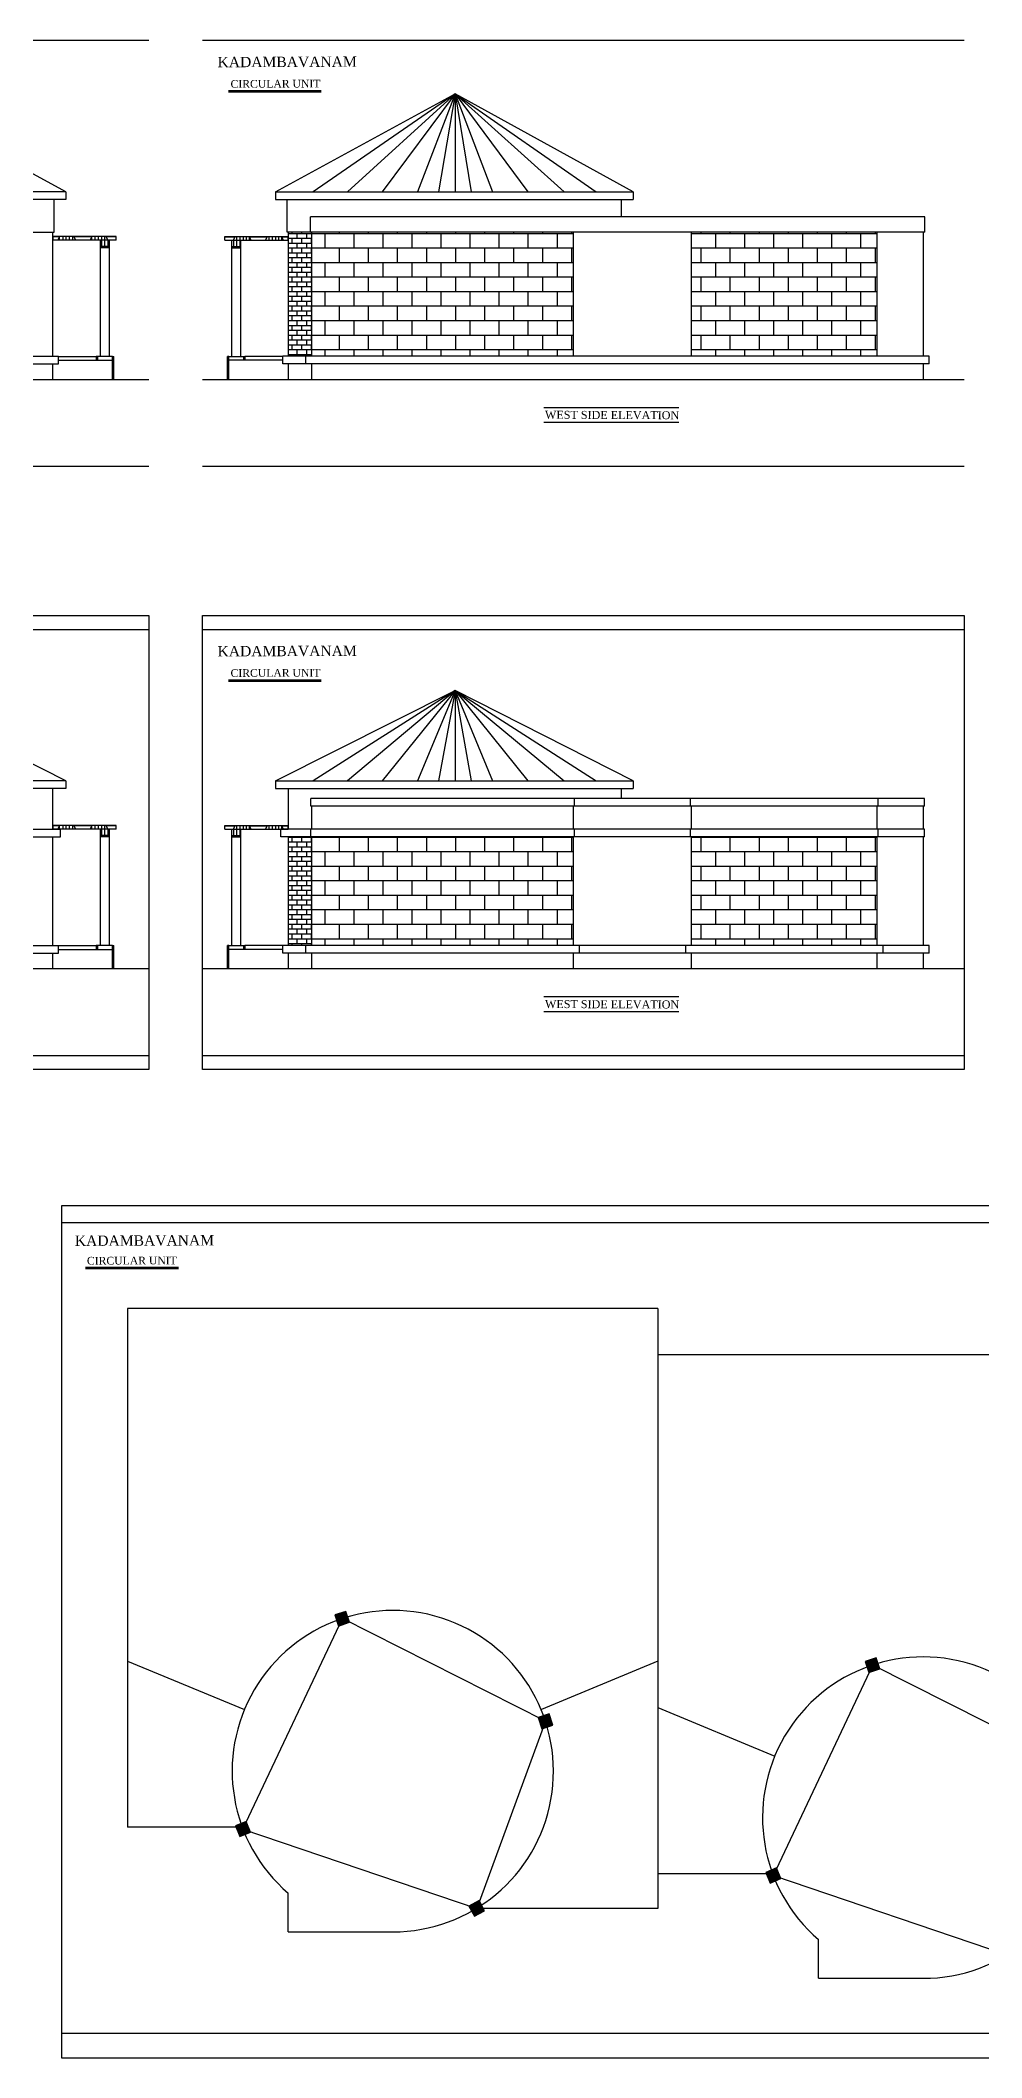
# Model space of a CAD drawing. Extents: x -87 to 3795, y -1857 to 1499.
# Drawn here: x 1221 to 1951, y -64 to 1499 of the extents above; entities that cross this region are included whole.
import ezdxf

# ---------------------------------------------------------------- set-up
doc = ezdxf.new("R2010")
doc.units = 0
doc.header["$LTSCALE"] = 20
doc.header["$MEASUREMENT"] = 0
doc.layers.get('0').update_dxf_attribs({"linetype": 'CONTINUOUS'})
for name, color, linetype in [('border', 230, 'CONTINUOUS'), ('centreline', 31, 'CONTINUOUS'), ('COLUMN', 31, 'CONTINUOUS'), ('HATCH', 8, 'CONTINUOUS'), ('Stone', 8, 'CONTINUOUS'), ('TEXTS', 2, 'CONTINUOUS'), ('TILE', 22, 'CONTINUOUS'), ('wall', 13, 'CONTINUOUS')]:
    doc.layers.add(name, color=color, linetype=linetype)
doc.layers.add('correct', color=230, linetype='CONTINUOUS', plot=False)
doc.styles.add('STYLE1', font='times_2.ttf')
pattern_1 = [(45, (15338.372, 8494.993), (-8.485281, 8.485281), [3, 0]), (45, (15337.665, 8495.7), (-8.485281, 8.485281), [3, 0])]
pattern_2 = [(45, (15338.372, 8951.291), (-8.485281, 8.485281), [3, 0]), (45, (15337.665, 8951.999), (-8.485281, 8.485281), [3, 0])]
pattern_3 = [(135, (-12693.93, 8494.993), (8.485281, 8.485281), [3, 0]), (135, (-12693.223, 8495.7), (8.485281, 8.485281), [3, 0])]
pattern_4 = [(135, (-12693.93, 8951.291), (8.485281, 8.485281), [3, 0]), (135, (-12693.223, 8951.999), (8.485281, 8.485281), [3, 0])]

msp = doc.modelspace()

# ---------------------------------------------------------------- hatches: boundary and pattern name
at = {"layer": 'HATCH'}
h = msp.add_hatch(dxfattribs=at)
h.set_pattern_fill('STONE01', color=256, scale=5, style=0)
h.set_pattern_definition([(270, (-12661.43, 8976.291), (-25, -5e-15), [12.5, -12.5]), (270, (-12658.93, 8976.291), (-25, -5e-15), [12.5, -12.5]), (270, (-12656.43, 8976.291), (-25, -5e-15), [12.5, -12.5]), (180, (-12648.93, 8973.791), (0, 25), [5, -20]), (180, (-12648.93, 8971.291), (0, 25), [3.75, -21.25]), (180, (-12648.93, 8968.791), (0, 25), [2.5, -22.5]), (180, (-12648.93, 8966.291), (0, 25), [1.25, -23.75]), (180, (-12662.68, 8973.791), (0, 25), [11.25, -13.75]), (180, (-12663.93, 8971.291), (0, 25), [10, -15]), (180, (-12665.18, 8968.791), (0, 25), [8.75, -16.25]), (180, (-12666.43, 8966.291), (0, 25), [7.5, -17.5]), (63.43495, (-12692.68, 8963.791), (-5e-07, 25.000023), [13.9754, -41.92625]), (63.43495, (-12667.68, 8963.791), (-5e-07, 25.000023), [13.9754, -41.92625]), (116.56505, (-12673.93, 8963.791), (5e-07, 25.000023), [13.9754, -41.92625]), (116.56505, (-12648.93, 8963.791), (5e-07, 25.000023), [13.9754, -41.92625]), (270, (-12653.93, 8973.791), (-25, -5e-15), [12.5, -12.5]), (270, (-12651.43, 8968.791), (-25, -5e-15), [12.5, -12.5]), (90, (-12663.93, 8958.791), (25, 2e-15), [12.5, -12.5]), (90, (-12666.43, 8953.791), (25, 2e-15), [12.5, -12.5]), (90, (-12668.93, 8951.291), (25, 2e-15), [12.5, -12.5]), (90, (-12671.43, 8951.291), (25, 2e-15), [12.5, -12.5]), (90, (-12673.93, 8951.291), (25, 2e-15), [12.5, -12.5]), (7e-15, (-12673.93, 8976.291), (3e-15, -25), []), (180, (-12650.18, 8953.791), (0, 25), [16.25, -8.75]), (7e-15, (-12665.18, 8956.291), (-3e-15, 25), [13.75, -11.25]), (180, (-12652.68, 8958.791), (0, 25), [11.25, -13.75]), (180, (-12653.93, 8961.291), (0, 25), [8.75, -16.25]), (63.43495, (-12692.68, 8951.291), (-5e-07, 25.000023), [13.9754, -41.92625]), (63.43495, (-12667.68, 8951.291), (-5e-07, 25.000023), [13.9754, -41.92625]), (116.56505, (-12673.93, 8951.291), (5e-07, 25.000023), [13.9754, -41.92625]), (116.56505, (-12648.93, 8951.291), (5e-07, 25.000023), [13.9754, -41.92625]), (180, (-12648.93, 8963.791), (0, 25), []), (180, (-12655.18, 8963.791), (0, 25), [6.25, -18.75])])
h.paths.add_polyline_path([(1280.1, 1346.7), (1280.1, 1343.7), (1231.1, 1343.7), (1231.1, 1346.7)])
h = msp.add_hatch(dxfattribs=at)
h.set_pattern_fill('STONE01', color=256, scale=5, style=0)
h.set_pattern_definition([(270, (15305.872, 8976.291), (25, -5e-15), [12.5, -12.5]), (270, (15303.372, 8976.291), (25, -5e-15), [12.5, -12.5]), (270, (15300.872, 8976.291), (25, -5e-15), [12.5, -12.5]), (0, (15293.372, 8973.791), (0, 25), [5, -20]), (0, (15293.372, 8971.291), (0, 25), [3.75, -21.25]), (0, (15293.372, 8968.791), (0, 25), [2.5, -22.5]), (0, (15293.372, 8966.291), (0, 25), [1.25, -23.75]), (0, (15307.122, 8973.791), (0, 25), [11.25, -13.75]), (0, (15308.372, 8971.291), (0, 25), [10, -15]), (0, (15309.622, 8968.791), (0, 25), [8.75, -16.25]), (0, (15310.872, 8966.291), (0, 25), [7.5, -17.5]), (116.56505, (15337.122, 8963.791), (5e-07, 25.000023), [13.9754, -41.92625]), (116.56505, (15312.122, 8963.791), (5e-07, 25.000023), [13.9754, -41.92625]), (63.43495, (15318.372, 8963.791), (-5e-07, 25.000023), [13.9754, -41.92625]), (63.43495, (15293.372, 8963.791), (-5e-07, 25.000023), [13.9754, -41.92625]), (270, (15298.372, 8973.791), (25, -5e-15), [12.5, -12.5]), (270, (15295.872, 8968.791), (25, -5e-15), [12.5, -12.5]), (90, (15308.372, 8958.791), (-25, 2e-15), [12.5, -12.5]), (90, (15310.872, 8953.791), (-25, 2e-15), [12.5, -12.5]), (90, (15313.372, 8951.291), (-25, 2e-15), [12.5, -12.5]), (90, (15315.872, 8951.291), (-25, 2e-15), [12.5, -12.5]), (90, (15318.372, 8951.291), (-25, 2e-15), [12.5, -12.5]), (180, (15318.372, 8976.291), (-3e-15, -25), []), (0, (15294.622, 8953.791), (0, 25), [16.25, -8.75]), (180, (15309.622, 8956.291), (3e-15, 25), [13.75, -11.25]), (0, (15297.122, 8958.791), (0, 25), [11.25, -13.75]), (0, (15298.372, 8961.291), (0, 25), [8.75, -16.25]), (116.56505, (15337.122, 8951.291), (5e-07, 25.000023), [13.9754, -41.92625]), (116.56505, (15312.122, 8951.291), (5e-07, 25.000023), [13.9754, -41.92625]), (63.43495, (15318.372, 8951.291), (-5e-07, 25.000023), [13.9754, -41.92625]), (63.43495, (15293.372, 8951.291), (-5e-07, 25.000023), [13.9754, -41.92625]), (0, (15293.372, 8963.791), (0, 25), []), (0, (15299.622, 8963.791), (0, 25), [6.25, -18.75])])
h.paths.add_polyline_path([(1364.3, 1346.7), (1364.3, 1343.7), (1413.4, 1343.7), (1413.4, 1346.7)])
h = msp.add_hatch(dxfattribs=at)
h.set_pattern_fill('BRICK HATCH', color=256, angle=45, style=0)
h.set_pattern_definition(pattern_4)
h.paths.add_polyline_path([(1267.9, 1343.7), (1273.9, 1343.7), (1273.9, 1337.7), (1267.9, 1337.7)])
h = msp.add_hatch(dxfattribs=at)
h.set_pattern_fill('BRICK HATCH', color=256, angle=45, style=0)
h.set_pattern_definition(pattern_4)
h.paths.add_polyline_path([(1267.9, 1337.7), (1267.9, 1343.7), (1273.9, 1343.7), (1273.9, 1337.7)])
h = msp.add_hatch(dxfattribs=at)
h.set_pattern_fill('BRICK HATCH', color=256, angle=45, style=0)
h.set_pattern_definition(pattern_4)
h.paths.add_polyline_path([(1267.9, 1337.7), (1267.9, 1343.7), (1273.9, 1343.7), (1273.9, 1337.7)])
h = msp.add_hatch(dxfattribs=at)
h.set_pattern_fill('STONE01', color=256, scale=5, style=0)
h.set_pattern_definition([(270, (-12706.43, 8976.291), (-25, -5e-15), [12.5, -12.5]), (270, (-12703.93, 8976.291), (-25, -5e-15), [12.5, -12.5]), (270, (-12701.43, 8976.291), (-25, -5e-15), [12.5, -12.5]), (180, (-12693.93, 8973.791), (0, 25), [5, -20]), (180, (-12693.93, 8971.291), (0, 25), [3.75, -21.25]), (180, (-12693.93, 8968.791), (0, 25), [2.5, -22.5]), (180, (-12693.93, 8966.291), (0, 25), [1.25, -23.75]), (180, (-12707.68, 8973.791), (0, 25), [11.25, -13.75]), (180, (-12708.93, 8971.291), (0, 25), [10, -15]), (180, (-12710.18, 8968.791), (0, 25), [8.75, -16.25]), (180, (-12711.43, 8966.291), (0, 25), [7.5, -17.5]), (63.43495, (-12737.68, 8963.791), (-5e-07, 25.000023), [13.9754, -41.92625]), (63.43495, (-12712.68, 8963.791), (-5e-07, 25.000023), [13.9754, -41.92625]), (116.56505, (-12718.93, 8963.791), (5e-07, 25.000023), [13.9754, -41.92625]), (116.56505, (-12693.93, 8963.791), (5e-07, 25.000023), [13.9754, -41.92625]), (270, (-12698.93, 8973.791), (-25, -5e-15), [12.5, -12.5]), (270, (-12696.43, 8968.791), (-25, -5e-15), [12.5, -12.5]), (90, (-12708.93, 8958.791), (25, 2e-15), [12.5, -12.5]), (90, (-12711.43, 8953.791), (25, 2e-15), [12.5, -12.5]), (90, (-12713.93, 8951.291), (25, 2e-15), [12.5, -12.5]), (90, (-12716.43, 8951.291), (25, 2e-15), [12.5, -12.5]), (90, (-12718.93, 8951.291), (25, 2e-15), [12.5, -12.5]), (7e-15, (-12718.93, 8976.291), (3e-15, -25), []), (180, (-12695.18, 8953.791), (0, 25), [16.25, -8.75]), (7e-15, (-12710.18, 8956.291), (-3e-15, 25), [13.75, -11.25]), (180, (-12697.68, 8958.791), (0, 25), [11.25, -13.75]), (180, (-12698.93, 8961.291), (0, 25), [8.75, -16.25]), (63.43495, (-12737.68, 8951.291), (-5e-07, 25.000023), [13.9754, -41.92625]), (63.43495, (-12712.68, 8951.291), (-5e-07, 25.000023), [13.9754, -41.92625]), (116.56505, (-12718.93, 8951.291), (5e-07, 25.000023), [13.9754, -41.92625]), (116.56505, (-12693.93, 8951.291), (5e-07, 25.000023), [13.9754, -41.92625]), (180, (-12693.93, 8963.791), (0, 25), []), (180, (-12700.18, 8963.791), (0, 25), [6.25, -18.75])])
h.paths.add_polyline_path([(1274.9, 1337.7), (1267.9, 1337.7), (1267.9, 1343.7), (1274.9, 1343.7)])
h = msp.add_hatch(dxfattribs=at)
h.set_pattern_fill('STONE01', color=256, scale=5, style=0)
h.set_pattern_definition([(270, (15350.872, 8976.291), (25, -5e-15), [12.5, -12.5]), (270, (15348.372, 8976.291), (25, -5e-15), [12.5, -12.5]), (270, (15345.872, 8976.291), (25, -5e-15), [12.5, -12.5]), (0, (15338.372, 8973.791), (0, 25), [5, -20]), (0, (15338.372, 8971.291), (0, 25), [3.75, -21.25]), (0, (15338.372, 8968.791), (0, 25), [2.5, -22.5]), (0, (15338.372, 8966.291), (0, 25), [1.25, -23.75]), (0, (15352.122, 8973.791), (0, 25), [11.25, -13.75]), (0, (15353.372, 8971.291), (0, 25), [10, -15]), (0, (15354.622, 8968.791), (0, 25), [8.75, -16.25]), (0, (15355.872, 8966.291), (0, 25), [7.5, -17.5]), (116.56505, (15382.122, 8963.791), (5e-07, 25.000023), [13.9754, -41.92625]), (116.56505, (15357.122, 8963.791), (5e-07, 25.000023), [13.9754, -41.92625]), (63.43495, (15363.372, 8963.791), (-5e-07, 25.000023), [13.9754, -41.92625]), (63.43495, (15338.372, 8963.791), (-5e-07, 25.000023), [13.9754, -41.92625]), (270, (15343.372, 8973.791), (25, -5e-15), [12.5, -12.5]), (270, (15340.872, 8968.791), (25, -5e-15), [12.5, -12.5]), (90, (15353.372, 8958.791), (-25, 2e-15), [12.5, -12.5]), (90, (15355.872, 8953.791), (-25, 2e-15), [12.5, -12.5]), (90, (15358.372, 8951.291), (-25, 2e-15), [12.5, -12.5]), (90, (15360.872, 8951.291), (-25, 2e-15), [12.5, -12.5]), (90, (15363.372, 8951.291), (-25, 2e-15), [12.5, -12.5]), (180, (15363.372, 8976.291), (-3e-15, -25), []), (0, (15339.622, 8953.791), (0, 25), [16.25, -8.75]), (180, (15354.622, 8956.291), (3e-15, 25), [13.75, -11.25]), (0, (15342.122, 8958.791), (0, 25), [11.25, -13.75]), (0, (15343.372, 8961.291), (0, 25), [8.75, -16.25]), (116.56505, (15382.122, 8951.291), (5e-07, 25.000023), [13.9754, -41.92625]), (116.56505, (15357.122, 8951.291), (5e-07, 25.000023), [13.9754, -41.92625]), (63.43495, (15363.372, 8951.291), (-5e-07, 25.000023), [13.9754, -41.92625]), (63.43495, (15338.372, 8951.291), (-5e-07, 25.000023), [13.9754, -41.92625]), (0, (15338.372, 8963.791), (0, 25), []), (0, (15344.622, 8963.791), (0, 25), [6.25, -18.75])])
h.paths.add_polyline_path([(1369.6, 1337.7), (1376.6, 1337.7), (1376.6, 1343.7), (1369.6, 1343.7)])
h = msp.add_hatch(dxfattribs=at)
h.set_pattern_fill('BRICK HATCH', color=256, angle=45, style=0)
h.set_pattern_definition(pattern_2)
h.paths.add_polyline_path([(1376.6, 1343.7), (1370.6, 1343.7), (1370.6, 1337.7), (1376.6, 1337.7)])
h = msp.add_hatch(dxfattribs=at)
h.set_pattern_fill('BRICK HATCH', color=256, angle=45, style=0)
h.set_pattern_definition(pattern_2)
h.paths.add_polyline_path([(1376.6, 1337.7), (1376.6, 1343.7), (1370.6, 1343.7), (1370.6, 1337.7)])
h = msp.add_hatch(dxfattribs=at)
h.set_pattern_fill('BRICK HATCH', color=256, angle=45, style=0)
h.set_pattern_definition(pattern_2)
h.paths.add_polyline_path([(1376.6, 1337.7), (1376.6, 1343.7), (1370.6, 1343.7), (1370.6, 1337.7)])
h = msp.add_hatch(dxfattribs=at)
h.set_pattern_fill('STONE01', color=256, scale=5, style=0)
h.set_pattern_definition([(270, (-12661.43, 8519.993), (-25, -5e-15), [12.5, -12.5]), (270, (-12658.93, 8519.993), (-25, -5e-15), [12.5, -12.5]), (270, (-12656.43, 8519.993), (-25, -5e-15), [12.5, -12.5]), (180, (-12648.93, 8517.493), (0, 25), [5, -20]), (180, (-12648.93, 8514.993), (0, 25), [3.75, -21.25]), (180, (-12648.93, 8512.493), (0, 25), [2.5, -22.5]), (180, (-12648.93, 8509.993), (0, 25), [1.25, -23.75]), (180, (-12662.68, 8517.493), (0, 25), [11.25, -13.75]), (180, (-12663.93, 8514.993), (0, 25), [10, -15]), (180, (-12665.18, 8512.493), (0, 25), [8.75, -16.25]), (180, (-12666.43, 8509.993), (0, 25), [7.5, -17.5]), (63.43495, (-12692.68, 8507.493), (-5e-07, 25.000023), [13.9754, -41.92625]), (63.43495, (-12667.68, 8507.493), (-5e-07, 25.000023), [13.9754, -41.92625]), (116.56505, (-12673.93, 8507.493), (5e-07, 25.000023), [13.9754, -41.92625]), (116.56505, (-12648.93, 8507.493), (5e-07, 25.000023), [13.9754, -41.92625]), (270, (-12653.93, 8517.493), (-25, -5e-15), [12.5, -12.5]), (270, (-12651.43, 8512.493), (-25, -5e-15), [12.5, -12.5]), (90, (-12663.93, 8502.493), (25, 2e-15), [12.5, -12.5]), (90, (-12666.43, 8497.493), (25, 2e-15), [12.5, -12.5]), (90, (-12668.93, 8494.993), (25, 2e-15), [12.5, -12.5]), (90, (-12671.43, 8494.993), (25, 2e-15), [12.5, -12.5]), (90, (-12673.93, 8494.993), (25, 2e-15), [12.5, -12.5]), (7e-15, (-12673.93, 8519.993), (3e-15, -25), []), (180, (-12650.18, 8497.493), (0, 25), [16.25, -8.75]), (7e-15, (-12665.18, 8499.993), (-3e-15, 25), [13.75, -11.25]), (180, (-12652.68, 8502.493), (0, 25), [11.25, -13.75]), (180, (-12653.93, 8504.993), (0, 25), [8.75, -16.25]), (63.43495, (-12692.68, 8494.993), (-5e-07, 25.000023), [13.9754, -41.92625]), (63.43495, (-12667.68, 8494.993), (-5e-07, 25.000023), [13.9754, -41.92625]), (116.56505, (-12673.93, 8494.993), (5e-07, 25.000023), [13.9754, -41.92625]), (116.56505, (-12648.93, 8494.993), (5e-07, 25.000023), [13.9754, -41.92625]), (180, (-12648.93, 8507.493), (0, 25), []), (180, (-12655.18, 8507.493), (0, 25), [6.25, -18.75])])
h.paths.add_polyline_path([(1280.1, 890.4), (1280.1, 887.4), (1231.1, 887.4), (1231.1, 890.4)])
h = msp.add_hatch(dxfattribs=at)
h.set_pattern_fill('BRICK HATCH', color=256, angle=45, style=0)
h.set_pattern_definition(pattern_3)
h.paths.add_polyline_path([(1267.9, 887.4), (1273.9, 887.4), (1273.9, 881.4), (1267.9, 881.4)])
h = msp.add_hatch(dxfattribs=at)
h.set_pattern_fill('BRICK HATCH', color=256, angle=45, style=0)
h.set_pattern_definition(pattern_3)
h.paths.add_polyline_path([(1267.9, 881.4), (1267.9, 887.4), (1273.9, 887.4), (1273.9, 881.4)])
h = msp.add_hatch(dxfattribs=at)
h.set_pattern_fill('BRICK HATCH', color=256, angle=45, style=0)
h.set_pattern_definition(pattern_3)
h.paths.add_polyline_path([(1267.9, 881.4), (1267.9, 887.4), (1273.9, 887.4), (1273.9, 881.4)])
h = msp.add_hatch(dxfattribs=at)
h.set_pattern_fill('STONE01', color=256, scale=5, style=0)
h.set_pattern_definition([(270, (-12706.43, 8519.993), (-25, -5e-15), [12.5, -12.5]), (270, (-12703.93, 8519.993), (-25, -5e-15), [12.5, -12.5]), (270, (-12701.43, 8519.993), (-25, -5e-15), [12.5, -12.5]), (180, (-12693.93, 8517.493), (0, 25), [5, -20]), (180, (-12693.93, 8514.993), (0, 25), [3.75, -21.25]), (180, (-12693.93, 8512.493), (0, 25), [2.5, -22.5]), (180, (-12693.93, 8509.993), (0, 25), [1.25, -23.75]), (180, (-12707.68, 8517.493), (0, 25), [11.25, -13.75]), (180, (-12708.93, 8514.993), (0, 25), [10, -15]), (180, (-12710.18, 8512.493), (0, 25), [8.75, -16.25]), (180, (-12711.43, 8509.993), (0, 25), [7.5, -17.5]), (63.43495, (-12737.68, 8507.493), (-5e-07, 25.000023), [13.9754, -41.92625]), (63.43495, (-12712.68, 8507.493), (-5e-07, 25.000023), [13.9754, -41.92625]), (116.56505, (-12718.93, 8507.493), (5e-07, 25.000023), [13.9754, -41.92625]), (116.56505, (-12693.93, 8507.493), (5e-07, 25.000023), [13.9754, -41.92625]), (270, (-12698.93, 8517.493), (-25, -5e-15), [12.5, -12.5]), (270, (-12696.43, 8512.493), (-25, -5e-15), [12.5, -12.5]), (90, (-12708.93, 8502.493), (25, 2e-15), [12.5, -12.5]), (90, (-12711.43, 8497.493), (25, 2e-15), [12.5, -12.5]), (90, (-12713.93, 8494.993), (25, 2e-15), [12.5, -12.5]), (90, (-12716.43, 8494.993), (25, 2e-15), [12.5, -12.5]), (90, (-12718.93, 8494.993), (25, 2e-15), [12.5, -12.5]), (7e-15, (-12718.93, 8519.993), (3e-15, -25), []), (180, (-12695.18, 8497.493), (0, 25), [16.25, -8.75]), (7e-15, (-12710.18, 8499.993), (-3e-15, 25), [13.75, -11.25]), (180, (-12697.68, 8502.493), (0, 25), [11.25, -13.75]), (180, (-12698.93, 8504.993), (0, 25), [8.75, -16.25]), (63.43495, (-12737.68, 8494.993), (-5e-07, 25.000023), [13.9754, -41.92625]), (63.43495, (-12712.68, 8494.993), (-5e-07, 25.000023), [13.9754, -41.92625]), (116.56505, (-12718.93, 8494.993), (5e-07, 25.000023), [13.9754, -41.92625]), (116.56505, (-12693.93, 8494.993), (5e-07, 25.000023), [13.9754, -41.92625]), (180, (-12693.93, 8507.493), (0, 25), []), (180, (-12700.18, 8507.493), (0, 25), [6.25, -18.75])])
h.paths.add_polyline_path([(1274.9, 881.4), (1267.9, 881.4), (1267.9, 887.4), (1274.9, 887.4)])
h = msp.add_hatch(dxfattribs=at)
h.set_pattern_fill('STONE01', color=256, scale=5, style=0)
h.set_pattern_definition([(270, (15305.872, 8519.993), (25, -5e-15), [12.5, -12.5]), (270, (15303.372, 8519.993), (25, -5e-15), [12.5, -12.5]), (270, (15300.872, 8519.993), (25, -5e-15), [12.5, -12.5]), (0, (15293.372, 8517.493), (0, 25), [5, -20]), (0, (15293.372, 8514.993), (0, 25), [3.75, -21.25]), (0, (15293.372, 8512.493), (0, 25), [2.5, -22.5]), (0, (15293.372, 8509.993), (0, 25), [1.25, -23.75]), (0, (15307.122, 8517.493), (0, 25), [11.25, -13.75]), (0, (15308.372, 8514.993), (0, 25), [10, -15]), (0, (15309.622, 8512.493), (0, 25), [8.75, -16.25]), (0, (15310.872, 8509.993), (0, 25), [7.5, -17.5]), (116.56505, (15337.122, 8507.493), (5e-07, 25.000023), [13.9754, -41.92625]), (116.56505, (15312.122, 8507.493), (5e-07, 25.000023), [13.9754, -41.92625]), (63.43495, (15318.372, 8507.493), (-5e-07, 25.000023), [13.9754, -41.92625]), (63.43495, (15293.372, 8507.493), (-5e-07, 25.000023), [13.9754, -41.92625]), (270, (15298.372, 8517.493), (25, -5e-15), [12.5, -12.5]), (270, (15295.872, 8512.493), (25, -5e-15), [12.5, -12.5]), (90, (15308.372, 8502.493), (-25, 2e-15), [12.5, -12.5]), (90, (15310.872, 8497.493), (-25, 2e-15), [12.5, -12.5]), (90, (15313.372, 8494.993), (-25, 2e-15), [12.5, -12.5]), (90, (15315.872, 8494.993), (-25, 2e-15), [12.5, -12.5]), (90, (15318.372, 8494.993), (-25, 2e-15), [12.5, -12.5]), (180, (15318.372, 8519.993), (-3e-15, -25), []), (0, (15294.622, 8497.493), (0, 25), [16.25, -8.75]), (180, (15309.622, 8499.993), (3e-15, 25), [13.75, -11.25]), (0, (15297.122, 8502.493), (0, 25), [11.25, -13.75]), (0, (15298.372, 8504.993), (0, 25), [8.75, -16.25]), (116.56505, (15337.122, 8494.993), (5e-07, 25.000023), [13.9754, -41.92625]), (116.56505, (15312.122, 8494.993), (5e-07, 25.000023), [13.9754, -41.92625]), (63.43495, (15318.372, 8494.993), (-5e-07, 25.000023), [13.9754, -41.92625]), (63.43495, (15293.372, 8494.993), (-5e-07, 25.000023), [13.9754, -41.92625]), (0, (15293.372, 8507.493), (0, 25), []), (0, (15299.622, 8507.493), (0, 25), [6.25, -18.75])])
h.paths.add_polyline_path([(1364.3, 890.4), (1364.3, 887.4), (1413.4, 887.4), (1413.4, 890.4)])
h = msp.add_hatch(dxfattribs=at)
h.set_pattern_fill('STONE01', color=256, scale=5, style=0)
h.set_pattern_definition([(270, (15350.872, 8519.993), (25, -5e-15), [12.5, -12.5]), (270, (15348.372, 8519.993), (25, -5e-15), [12.5, -12.5]), (270, (15345.872, 8519.993), (25, -5e-15), [12.5, -12.5]), (0, (15338.372, 8517.493), (0, 25), [5, -20]), (0, (15338.372, 8514.993), (0, 25), [3.75, -21.25]), (0, (15338.372, 8512.493), (0, 25), [2.5, -22.5]), (0, (15338.372, 8509.993), (0, 25), [1.25, -23.75]), (0, (15352.122, 8517.493), (0, 25), [11.25, -13.75]), (0, (15353.372, 8514.993), (0, 25), [10, -15]), (0, (15354.622, 8512.493), (0, 25), [8.75, -16.25]), (0, (15355.872, 8509.993), (0, 25), [7.5, -17.5]), (116.56505, (15382.122, 8507.493), (5e-07, 25.000023), [13.9754, -41.92625]), (116.56505, (15357.122, 8507.493), (5e-07, 25.000023), [13.9754, -41.92625]), (63.43495, (15363.372, 8507.493), (-5e-07, 25.000023), [13.9754, -41.92625]), (63.43495, (15338.372, 8507.493), (-5e-07, 25.000023), [13.9754, -41.92625]), (270, (15343.372, 8517.493), (25, -5e-15), [12.5, -12.5]), (270, (15340.872, 8512.493), (25, -5e-15), [12.5, -12.5]), (90, (15353.372, 8502.493), (-25, 2e-15), [12.5, -12.5]), (90, (15355.872, 8497.493), (-25, 2e-15), [12.5, -12.5]), (90, (15358.372, 8494.993), (-25, 2e-15), [12.5, -12.5]), (90, (15360.872, 8494.993), (-25, 2e-15), [12.5, -12.5]), (90, (15363.372, 8494.993), (-25, 2e-15), [12.5, -12.5]), (180, (15363.372, 8519.993), (-3e-15, -25), []), (0, (15339.622, 8497.493), (0, 25), [16.25, -8.75]), (180, (15354.622, 8499.993), (3e-15, 25), [13.75, -11.25]), (0, (15342.122, 8502.493), (0, 25), [11.25, -13.75]), (0, (15343.372, 8504.993), (0, 25), [8.75, -16.25]), (116.56505, (15382.122, 8494.993), (5e-07, 25.000023), [13.9754, -41.92625]), (116.56505, (15357.122, 8494.993), (5e-07, 25.000023), [13.9754, -41.92625]), (63.43495, (15363.372, 8494.993), (-5e-07, 25.000023), [13.9754, -41.92625]), (63.43495, (15338.372, 8494.993), (-5e-07, 25.000023), [13.9754, -41.92625]), (0, (15338.372, 8507.493), (0, 25), []), (0, (15344.622, 8507.493), (0, 25), [6.25, -18.75])])
h.paths.add_polyline_path([(1369.6, 881.4), (1376.6, 881.4), (1376.6, 887.4), (1369.6, 887.4)])
h = msp.add_hatch(dxfattribs=at)
h.set_pattern_fill('BRICK HATCH', color=256, angle=45, style=0)
h.set_pattern_definition(pattern_1)
h.paths.add_polyline_path([(1376.6, 887.4), (1370.6, 887.4), (1370.6, 881.4), (1376.6, 881.4)])
h = msp.add_hatch(dxfattribs=at)
h.set_pattern_fill('BRICK HATCH', color=256, angle=45, style=0)
h.set_pattern_definition(pattern_1)
h.paths.add_polyline_path([(1376.6, 881.4), (1376.6, 887.4), (1370.6, 887.4), (1370.6, 881.4)])
h = msp.add_hatch(dxfattribs=at)
h.set_pattern_fill('BRICK HATCH', color=256, angle=45, style=0)
h.set_pattern_definition(pattern_1)
h.paths.add_polyline_path([(1376.6, 881.4), (1376.6, 887.4), (1370.6, 887.4), (1370.6, 881.4)])
for points in [[(1449.6, 278.7), (1452.4, 270.1), (1460.9, 273), (1458.1, 281.5)], [(1860.5, 242.7), (1863.4, 234.1), (1871.9, 237), (1869.1, 245.5)], [(1607.1, 199.2), (1609.8, 190.6), (1618.4, 193.4), (1615.6, 202)], [(1372.4, 115.3), (1375.8, 107), (1384.1, 110.4), (1380.8, 118.7)], [(1783.4, 79.3), (1786.8, 71), (1795.1, 74.4), (1791.7, 82.7)], [(1553.3, 53.2), (1557.6, 45.3), (1565.5, 49.6), (1561.2, 57.5)]]:
    msp.add_hatch(color=256, dxfattribs=at).paths.add_polyline_path(points)
at = {"layer": 'Stone', "lineweight": -2}
h = msp.add_hatch(dxfattribs=at)
h.set_pattern_fill('BRICK', color=8, scale=45, style=0)
h.set_pattern_definition([(0, (-96433.112, 73675.266), (0, 11.25), []), (90, (-96433.112, 73675.266), (-22.5, 1e-15), [11.25, -11.25]), (90, (-96421.862, 73675.266), (-22.5, 1e-15), [-11.25, 11.25])])
h.paths.add_polyline_path([(1634.5, 1349.9), (1431.6, 1349.9), (1431.6, 1253.9), (1634.5, 1253.9)])
h = msp.add_hatch(dxfattribs=at)
h.set_pattern_fill('BRICK', color=8, scale=45, style=0)
h.set_pattern_definition([(0, (-96197.819, 73675.266), (0, 11.25), []), (90, (-96197.82, 73675.266), (-22.5, 1e-15), [11.25, -11.25]), (90, (-96186.57, 73675.266), (-22.5, 1e-15), [-11.25, 11.25])])
h.paths.add_polyline_path([(1869.8, 1349.9), (1725.9, 1349.9), (1725.9, 1253.9), (1869.8, 1253.9)])
h = msp.add_hatch(dxfattribs=at)
h.set_pattern_fill('BRICK', color=8, scale=45, style=0)
h.set_pattern_definition([(0, (-96433.112, 73218.856), (0, 11.25), []), (90, (-96433.112, 73218.856), (-22.5, 1e-15), [11.25, -11.25]), (90, (-96421.862, 73218.856), (-22.5, 1e-15), [-11.25, 11.25])])
h.paths.add_polyline_path([(1634.5, 881.4), (1431.6, 881.4), (1431.6, 797.4), (1634.5, 797.4)])
h = msp.add_hatch(dxfattribs=at)
h.set_pattern_fill('BRICK', color=8, scale=45, style=0)
h.set_pattern_definition([(0, (-96197.819, 73218.856), (0, 11.25), []), (90, (-96197.82, 73218.856), (-22.5, 1e-15), [11.25, -11.25]), (90, (-96186.57, 73218.856), (-22.5, 1e-15), [-11.25, 11.25])])
h.paths.add_polyline_path([(1869.8, 881.4), (1725.9, 881.4), (1725.9, 797.4), (1869.8, 797.4)])
at = {"layer": 'TILE'}
h = msp.add_hatch(dxfattribs=at)
h.set_pattern_fill('BRICK', color=256, scale=15, style=0)
h.set_pattern_definition([(0, (-93327.2493, 73675.266), (0, 3.75), []), (90, (-93327.249, 73675.266), (-7.5, 5e-16), [3.75, -3.75]), (90, (-93323.499, 73675.266), (-7.5, 5e-16), [-3.75, 3.75])])
h.paths.add_polyline_path([(1413.6, 1253.9), (1427.1, 1253.9), (1431.6, 1253.9), (1431.6, 1349.9), (1413.6, 1349.9)])
h = msp.add_hatch(dxfattribs=at)
h.set_pattern_fill('BRICK', color=256, scale=15, style=0)
h.set_pattern_definition([(0, (-93327.2493, 73218.856), (0, 3.75), []), (90, (-93327.249, 73218.856), (-7.5, 5e-16), [3.75, -3.75]), (90, (-93323.499, 73218.856), (-7.5, 5e-16), [-3.75, 3.75])])
h.paths.add_polyline_path([(1431.6, 881.4), (1413.6, 881.4), (1413.6, 797.4), (1431.6, 797.4)])

# ---------------------------------------------------------------- linework, layer by layer
at = {"color": 8}
for p, q in [((1542.6, 1457.1), (1432.8, 1381.3)), ((1542.6, 1457.1), (1459.4, 1381.3)), ((1542.6, 1457.1), (1486.2, 1381.3)), ((1542.6, 1457.1), (1513.5, 1381.3)), ((1542.6, 1457.1), (1529.9, 1381.3)), ((1542.6, 1457.1), (1651.9, 1381.3)), ((1542.6, 1457.1), (1627.1, 1381.3)), ((1542.6, 1457.1), (1599, 1381.3)), ((1542.6, 1457.1), (1571.7, 1381.3)), ((1542.6, 1457.1), (1555.2, 1381.3)), ((1542.6, 1457.1), (1542.6, 1381.3)), ((1542.6, 995), (1432.8, 925)), ((1542.6, 995), (1459.4, 925)), ((1542.6, 995), (1486.2, 925)), ((1542.6, 995), (1513.5, 925)), ((1542.6, 995), (1529.9, 925)), ((1542.6, 995), (1651.9, 925)), ((1542.6, 995), (1627.1, 925)), ((1542.6, 995), (1599, 925)), ((1542.6, 995), (1571.7, 925)), ((1542.6, 995), (1555.2, 925)), ((1542.6, 995), (1542.6, 925))]:
    msp.add_line(p, q, dxfattribs=at)
for p, q in [((1231.1, 1343.7), (1231.1, 1346.7)), ((1280.1, 1346.7), (1231.1, 1346.7)), ((1280.1, 1343.7), (1280.1, 1346.7)), ((1364.3, 1343.7), (1364.3, 1346.7)), ((1364.3, 1346.7), (1413.4, 1346.7)), ((1413.4, 1343.7), (1413.4, 1346.7)), ((1280.1, 1343.7), (1231.1, 1343.7)), ((1267.9, 1253.7), (1267.9, 1343.7)), ((1274.9, 1337.7), (1267.9, 1337.7)), ((1274.9, 1253.7), (1274.9, 1343.7)), ((1364.3, 1343.7), (1413.4, 1343.7)), ((1369.6, 1253.7), (1369.6, 1343.7)), ((1369.6, 1337.7), (1376.6, 1337.7)), ((1376.6, 1253.7), (1376.6, 1343.7)), ((1235.4, 1253.7), (1264.6, 1253.7)), ((1235.4, 1250.7), (1277.1, 1250.7)), ((1277.1, 1253.7), (1264.6, 1253.7)), ((1264.6, 1253.7), (1264.6, 1250.7)), ((1265.6, 1253.7), (1265.6, 1250.7)), ((1277.1, 1235.7), (1277.1, 1253.7)), ((1277.1, 1253.7), (1278.1, 1253.7)), ((1278.1, 1235.7), (1278.1, 1253.7)), ((1366.3, 1235.7), (1366.3, 1253.7)), ((1367.3, 1253.7), (1366.3, 1253.7)), ((1367.3, 1235.7), (1367.3, 1253.7)), ((1367.3, 1253.7), (1379.8, 1253.7)), ((1409.1, 1250.7), (1367.3, 1250.7)), ((1378.8, 1253.7), (1378.8, 1250.7)), ((1409.1, 1253.7), (1379.8, 1253.7)), ((1379.8, 1253.7), (1379.8, 1250.7)), ((1231.1, 887.4), (1231.1, 890.4)), ((1280.1, 890.4), (1231.1, 890.4)), ((1280.1, 887.4), (1231.1, 887.4)), ((1267.9, 797.3), (1267.9, 887.4)), ((1274.9, 881.4), (1267.9, 881.4)), ((1274.9, 797.3), (1274.9, 887.4)), ((1280.1, 887.4), (1280.1, 890.4)), ((1364.3, 887.4), (1364.3, 890.4)), ((1364.3, 890.4), (1413.4, 890.4)), ((1364.3, 887.4), (1413.4, 887.4)), ((1369.6, 797.3), (1369.6, 887.4)), ((1369.6, 881.4), (1376.6, 881.4)), ((1376.6, 797.3), (1376.6, 887.4)), ((1413.4, 887.4), (1413.4, 890.3)), ((1235.4, 797.3), (1264.6, 797.3)), ((1277.1, 797.3), (1264.6, 797.3)), ((1264.6, 797.3), (1264.6, 794.3)), ((1265.6, 797.3), (1265.6, 794.3)), ((1277.1, 779.3), (1277.1, 797.3)), ((1277.1, 797.3), (1278.1, 797.3)), ((1278.1, 779.3), (1278.1, 797.3)), ((1366.3, 779.3), (1366.3, 797.3)), ((1367.3, 797.3), (1366.3, 797.3)), ((1367.3, 779.3), (1367.3, 797.3)), ((1367.3, 797.3), (1379.8, 797.3)), ((1378.8, 797.3), (1378.8, 794.3)), ((1409.1, 797.3), (1379.8, 797.3)), ((1379.8, 797.3), (1379.8, 794.3)), ((1235.4, 794.3), (1277.1, 794.3)), ((1409.1, 794.3), (1367.3, 794.3))]:
    msp.add_line(p, q)
at = {"layer": 'border', "lineweight": -2}
for p, q in [((715, 1498.6), (1305.4, 1498.6)), ((1346.8, 1498.6), (1937.2, 1498.6)), ((715, 1168.6), (1305.4, 1168.6)), ((1346.8, 1168.6), (1937.2, 1168.6)), ((715, 1042.1), (1305.4, 1042.1)), ((1346.8, 1042.1), (1937.2, 1042.1)), ((715, 712.2), (1305.4, 712.2)), ((1346.8, 712.2), (1937.2, 712.2)), ((1237.7, 582.8), (2150.6, 582.8)), ((1237.7, -45.2), (2150.6, -45.2))]:
    msp.add_line(p, q, dxfattribs=at)
at = {"layer": 'centreline'}
for p, q in [((1699.9, 516.2), (1288.9, 516.2)), ((1288.9, 516.2), (1288.9, 114.2)), ((1699.9, 516.2), (1699.9, 51.2)), ((2110.9, 480.2), (1699.9, 480.2)), ((1378.3, 112.8), (1455.3, 275.9)), ((1612.7, 196.3), (1455.3, 275.9)), ((1288.9, 242.9), (1379.4, 205.4)), ((1699.9, 242.8), (1609.5, 205.4)), ((1789.3, 76.8), (1866.3, 239.9)), ((2023.7, 160.3), (1866.3, 239.9)), ((1699.9, 206.9), (1790.4, 169.4)), ((1612.7, 196.3), (1559.4, 51.4)), ((1377.8, 114.2), (1288.9, 114.2)), ((1378.3, 112.8), (1559.4, 51.4)), ((1788.7, 78.2), (1699.9, 78.2)), ((1413.4, 33.2), (1413.4, 63.2)), ((1789.3, 76.8), (1970.4, 15.4)), ((1699.9, 51.2), (1558.9, 51.2)), ((1413.4, 33.2), (1494.5, 33.2)), ((1824.4, -2.8), (1824.4, 27.2)), ((1824.4, -2.8), (1905.4, -2.8))]:
    msp.add_line(p, q, dxfattribs=at)
for centre in [(1494.4, 157.7), (1905.4, 121.7)]:
    msp.add_arc(centre, 124.5, 269.991, 229.413, dxfattribs=at)
at = {"layer": 'COLUMN'}
for points in [[(1452.4, 270.1), (1460.9, 273), (1458.1, 281.5), (1449.6, 278.7)], [(1863.4, 234.1), (1871.9, 237), (1869.1, 245.5), (1860.5, 242.7)], [(1609.8, 190.6), (1618.4, 193.4), (1615.6, 202), (1607.1, 199.2)], [(1375.8, 107), (1384.1, 110.4), (1380.8, 118.7), (1372.4, 115.3)], [(1786.8, 71), (1795.1, 74.4), (1791.7, 82.7), (1783.4, 79.3)], [(1557.6, 45.3), (1565.5, 49.6), (1561.2, 57.5), (1553.3, 53.2)]]:
    msp.add_lwpolyline(points, close=True, dxfattribs=at)
at = {"layer": 'correct', "color": 3}
for points in [[(715, 1053.1), (1305.4, 1053.1), (1305.4, 701.3), (715, 701.3)], [(1346.8, 1053.1), (1937.2, 1053.1), (1937.2, 701.3), (1346.8, 701.3)], [(1237.7, -64.3), (2150.6, -64.3), (2150.6, 595.7), (1237.7, 595.7)]]:
    msp.add_lwpolyline(points, close=True, dxfattribs=at)
at = {"layer": 'TEXTS', "color": 7}
for p, q in [((1438.9, 1459.4), (1367.1, 1459.4)), ((1438.9, 1458.3), (1367.1, 1458.3)), ((1438.9, 1003), (1367.1, 1003)), ((1438.9, 1001.8), (1367.1, 1001.8)), ((1328.2, 548), (1256.3, 548)), ((1328.2, 546.9), (1256.3, 546.9))]:
    msp.add_line(p, q, dxfattribs=at)
at = {"layer": 'TEXTS'}
for p, q in [((1716, 1213.9), (1611.4, 1213.9)), ((1716.1, 1202.4), (1611.4, 1202.4)), ((1716, 757.5), (1611.4, 757.5)), ((1716.1, 746), (1611.4, 746))]:
    msp.add_line(p, q, dxfattribs=at)
at = {"layer": 'wall'}
for p, q in [((1240.9, 1381.3), (1101.9, 1457.1)), ((1403.6, 1381.3), (1542.6, 1457.1)), ((1680.6, 1381.3), (1542.6, 1457.1)), ((1240.9, 1381.3), (963.9, 1381.3)), ((1240.9, 1381.3), (1240.9, 1375.3)), ((1403.6, 1381.3), (1680.6, 1381.3)), ((1403.6, 1381.3), (1403.6, 1375.3)), ((1680.6, 1381.3), (1680.6, 1375.3)), ((1240.9, 1375.3), (963.9, 1375.3)), ((1231.9, 1349.9), (1231.9, 1375.3)), ((1403.6, 1375.3), (1680.6, 1375.3)), ((1412.6, 1349.9), (1412.6, 1375.3)), ((1906.6, 1361.9), (1430.6, 1361.9)), ((1430.6, 1349.9), (1430.6, 1361.9)), ((1671.6, 1361.9), (1671.6, 1375.3)), ((1906.6, 1349.9), (1906.6, 1361.9)), ((1198.5, 1349.9), (1231.9, 1349.9)), ((1230.9, 1253.9), (1230.9, 1349.9)), ((1431.6, 1349.9), (1412.6, 1349.9)), ((1413.6, 1253.9), (1413.6, 1349.9)), ((1906.6, 1349.9), (1430.6, 1349.9)), ((1431.6, 1253.9), (1431.6, 1349.9)), ((1634.5, 1253.9), (1634.5, 1349.9)), ((1725.9, 1253.9), (1725.9, 1349.9)), ((1869.8, 1253.9), (1869.8, 1349.9)), ((1905.6, 1253.9), (1905.6, 1349.9)), ((1203, 1253.9), (1235.4, 1253.9)), ((1235.4, 1247.9), (1235.4, 1253.9)), ((1427.1, 1253.9), (1409.1, 1253.9)), ((1409.1, 1247.9), (1409.1, 1253.9)), ((1910.1, 1253.9), (1427.1, 1253.9)), ((1427.1, 1247.9), (1427.1, 1253.9)), ((1910.1, 1247.9), (1910.1, 1253.9)), ((715, 1235.9), (1305.4, 1235.9)), ((1203, 1247.9), (1235.4, 1247.9)), ((1230.9, 1235.9), (1230.9, 1247.9)), ((1346.8, 1235.9), (1937.2, 1235.9)), ((1427.1, 1247.9), (1409.1, 1247.9)), ((1413.6, 1235.9), (1413.6, 1247.9)), ((1910.1, 1247.9), (1427.1, 1247.9)), ((1431.6, 1235.9), (1431.6, 1247.9)), ((1905.6, 1235.9), (1905.6, 1247.9)), ((1240.9, 925), (1101.9, 995)), ((1403.6, 925), (1542.6, 995)), ((1680.6, 925), (1542.6, 995)), ((1240.9, 925), (963.9, 925)), ((1240.9, 925), (1240.9, 919)), ((1403.6, 925), (1680.6, 925)), ((1403.6, 925), (1403.6, 919)), ((1680.6, 925), (1680.6, 919)), ((1240.9, 919), (963.9, 919)), ((1230.9, 887.4), (1230.9, 919)), ((1403.6, 919), (1680.6, 919)), ((1413.6, 887.4), (1413.6, 919)), ((1430.8, 905.3), (1430.8, 911.3)), ((1906.3, 911.3), (1430.8, 911.3)), ((1635.2, 905.3), (1635.2, 911.3)), ((1671.6, 911.3), (1671.6, 919)), ((1725.1, 905.3), (1725.1, 911.3)), ((1870.5, 905.3), (1870.5, 911.3)), ((1906.3, 905.3), (1906.3, 911.3)), ((1906.3, 905.3), (1430.8, 905.3)), ((1431.6, 887.4), (1431.6, 905.3)), ((1634.5, 887.4), (1634.5, 905.3)), ((1725.9, 887.4), (1725.9, 905.3)), ((1869.8, 887.4), (1869.8, 905.3)), ((1905.6, 887.4), (1905.6, 905.3)), ((738.1, 887.4), (1236.9, 887.4)), ((738.1, 881.4), (1236.9, 881.4)), ((1230.9, 797.4), (1230.9, 881.4)), ((1236.9, 881.4), (1236.9, 887.4)), ((1906.3, 887.4), (1407.6, 887.4)), ((1407.6, 881.4), (1407.6, 887.4)), ((1906.3, 881.4), (1407.6, 881.4)), ((1413.6, 797.4), (1413.6, 881.4)), ((1430.8, 881.4), (1430.8, 887.4)), ((1431.6, 797.4), (1431.6, 881.4)), ((1634.5, 797.4), (1634.5, 881.4)), ((1635.2, 881.4), (1635.2, 887.4)), ((1725.1, 881.4), (1725.1, 887.4)), ((1725.9, 797.4), (1725.9, 881.4)), ((1869.8, 797.4), (1869.8, 881.4)), ((1870.5, 881.4), (1870.5, 887.4)), ((1905.6, 797.4), (1905.6, 881.4)), ((1906.3, 881.4), (1906.3, 887.4)), ((1203, 797.4), (1235.4, 797.4)), ((1235.4, 791.4), (1235.4, 797.4)), ((1427.1, 797.4), (1409.1, 797.4)), ((1409.1, 791.4), (1409.1, 797.4)), ((1910.1, 797.4), (1427.1, 797.4)), ((1427.1, 791.4), (1427.1, 797.4)), ((1639, 791.4), (1639, 797.4)), ((1721.4, 791.4), (1721.4, 797.4)), ((1874.3, 791.4), (1874.3, 797.4)), ((1910.1, 791.4), (1910.1, 797.4)), ((1203, 791.4), (1235.4, 791.4)), ((1230.9, 779.4), (1230.9, 791.4)), ((1427.1, 791.4), (1409.1, 791.4)), ((1413.6, 779.4), (1413.6, 791.4)), ((1910.1, 791.4), (1427.1, 791.4)), ((1431.6, 779.4), (1431.6, 791.4)), ((1634.5, 779.4), (1634.5, 791.4)), ((1725.9, 779.4), (1725.9, 791.4)), ((1869.8, 779.4), (1869.8, 791.4)), ((1905.6, 779.4), (1905.6, 791.4)), ((715, 779.4), (1305.4, 779.4)), ((1346.8, 779.4), (1937.2, 779.4))]:
    msp.add_line(p, q, dxfattribs=at)

# ---------------------------------------------------------------- texts
at = {"layer": 'TEXTS', "style": 'STYLE1'}
for s, height, rotation, p in [('KADAMBAVANAM', 7.984, 0.2084, (1358.6, 1477.7)), ('WEST SIDE ELEVATION', 6.199, 359.7916, (1612.3, 1205.4)), ('KADAMBAVANAM', 7.984, 0.2084, (1358.6, 1021.3)), ('WEST SIDE ELEVATION', 6.199, 359.7916, (1612.3, 748.9)), ('KADAMBAVANAM', 7.984, 0.2084, (1248, 564.6))]:
    msp.add_text(s, height=height, rotation=rotation, dxfattribs=at).set_placement(p)
at = {"layer": 'TEXTS', "color": 7, "style": 'STYLE1'}
for p in [(1368.7, 1461.8), (1368.7, 1005.4), (1257.4, 550.1)]:
    msp.add_text('CIRCULAR UNIT', height=5.988, rotation=0.2084, dxfattribs=at).set_placement(p)

doc.saveas('drawing.dxf')
